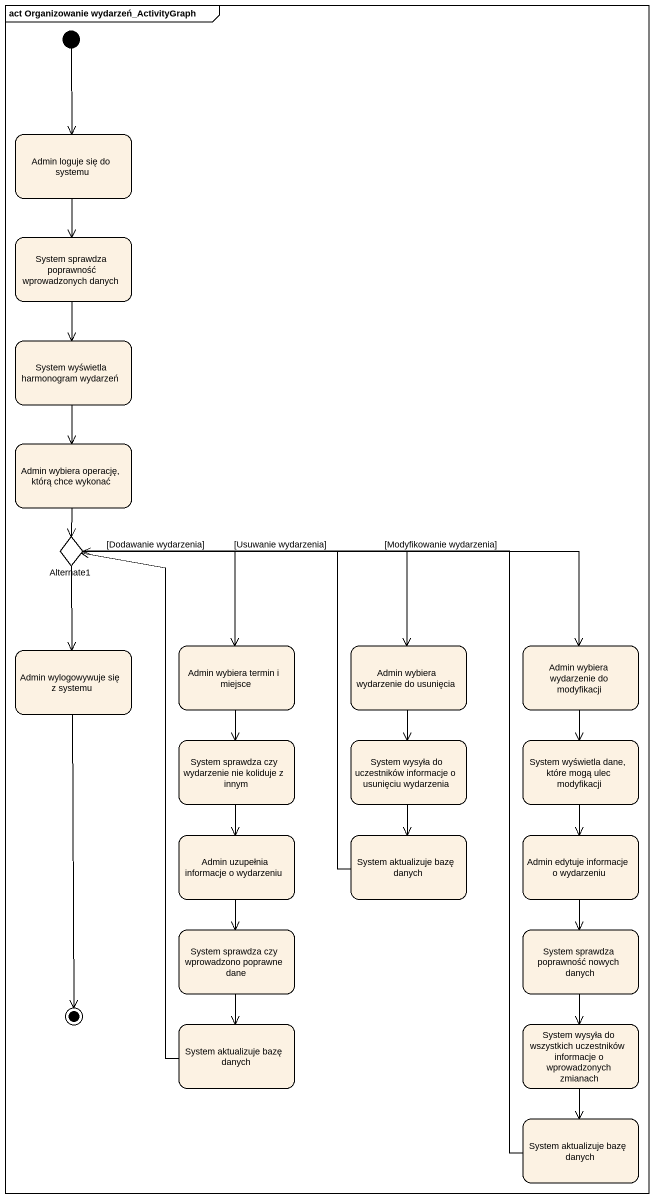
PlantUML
@startuml
mainframe act Organizowanie wydarzeń_ActivityGraph
hide empty description
state "Admin loguje się do systemu" as Admin_loguje_się_do_systemu
state "System sprawdza poprawność wprowadzonych danych" as System_sprawdza_poprawność
state "System wyświetla harmonogram wydarzeń" as System_wyświetla
state "Admin wybiera operację, którą chce wykonać" as Admin_wybiera_operację
state Alternate1 <<choice>>
state "Admin wylogowywuje się z systemu" as Admin_wylogowywuje_się_z
state "Admin wybiera termin i miejsce" as Admin_wybiera_termin_i
state "Admin wybiera wydarzenie do usunięcia" as Admin_wybiera_wydarzenie_do
state "Admin wybiera wydarzenie do modyfikacji" as Admin_wybiera_wydarzenie_do_2
state "System sprawdza czy wydarzenie nie koliduje z innym" as System_sprawdza_czy
state "System wysyła do uczestników informacje o usunięciu wydarzenia" as System_wysyła_do
state "System wyświetla dane, które mogą ulec modyfikacji" as System_wyświetla_dane_które
state "Admin uzupełnia informacje o wydarzeniu" as Admin_uzupełnia_informacje
state "System aktualizuje bazę danych" as System_aktualizuje_bazę
state "Admin edytuje informacje o wydarzeniu" as Admin_edytuje_informacje_o
state "System sprawdza czy wprowadzono poprawne dane" as System_sprawdza_czy_2
state "System sprawdza poprawność nowych danych" as System_sprawdza_poprawność_2
state "System aktualizuje bazę danych" as System_aktualizuje_bazę_2
state "System wysyła do wszystkich uczestników informacje o wprowadzonych zmianach" as System_wysyła_do_wszystkich
state "System aktualizuje bazę danych" as System_aktualizuje_bazę_3
[*] --> Admin_loguje_się_do_systemu
Admin_loguje_się_do_systemu --> System_sprawdza_poprawność
System_sprawdza_poprawność --> System_wyświetla
System_wyświetla --> Admin_wybiera_operację
Admin_wybiera_operację --> Alternate1
Alternate1 --> Admin_wylogowywuje_się_z
Alternate1 --> Admin_wybiera_termin_i : [Dodawanie wydarzenia]
Alternate1 -right-> Admin_wybiera_wydarzenie_do : [Usuwanie wydarzenia]
Alternate1 -right-> Admin_wybiera_wydarzenie_do_2 : [Modyfikowanie wydarzenia]
Admin_wybiera_termin_i --> System_sprawdza_czy
Admin_wybiera_wydarzenie_do --> System_wysyła_do
Admin_wybiera_wydarzenie_do_2 --> System_wyświetla_dane_które
System_sprawdza_czy --> Admin_uzupełnia_informacje
System_wysyła_do --> System_aktualizuje_bazę
System_wyświetla_dane_które --> Admin_edytuje_informacje_o
Admin_uzupełnia_informacje --> System_sprawdza_czy_2
System_aktualizuje_bazę -up-> Alternate1
Admin_edytuje_informacje_o --> System_sprawdza_poprawność_2
System_sprawdza_czy_2 --> System_aktualizuje_bazę_2
System_sprawdza_poprawność_2 --> System_wysyła_do_wszystkich
System_aktualizuje_bazę_2 -up-> Alternate1
System_wysyła_do_wszystkich --> System_aktualizuje_bazę_3
System_aktualizuje_bazę_3 -up-> Alternate1
Admin_wylogowywuje_się_z --> [*]
@enduml
